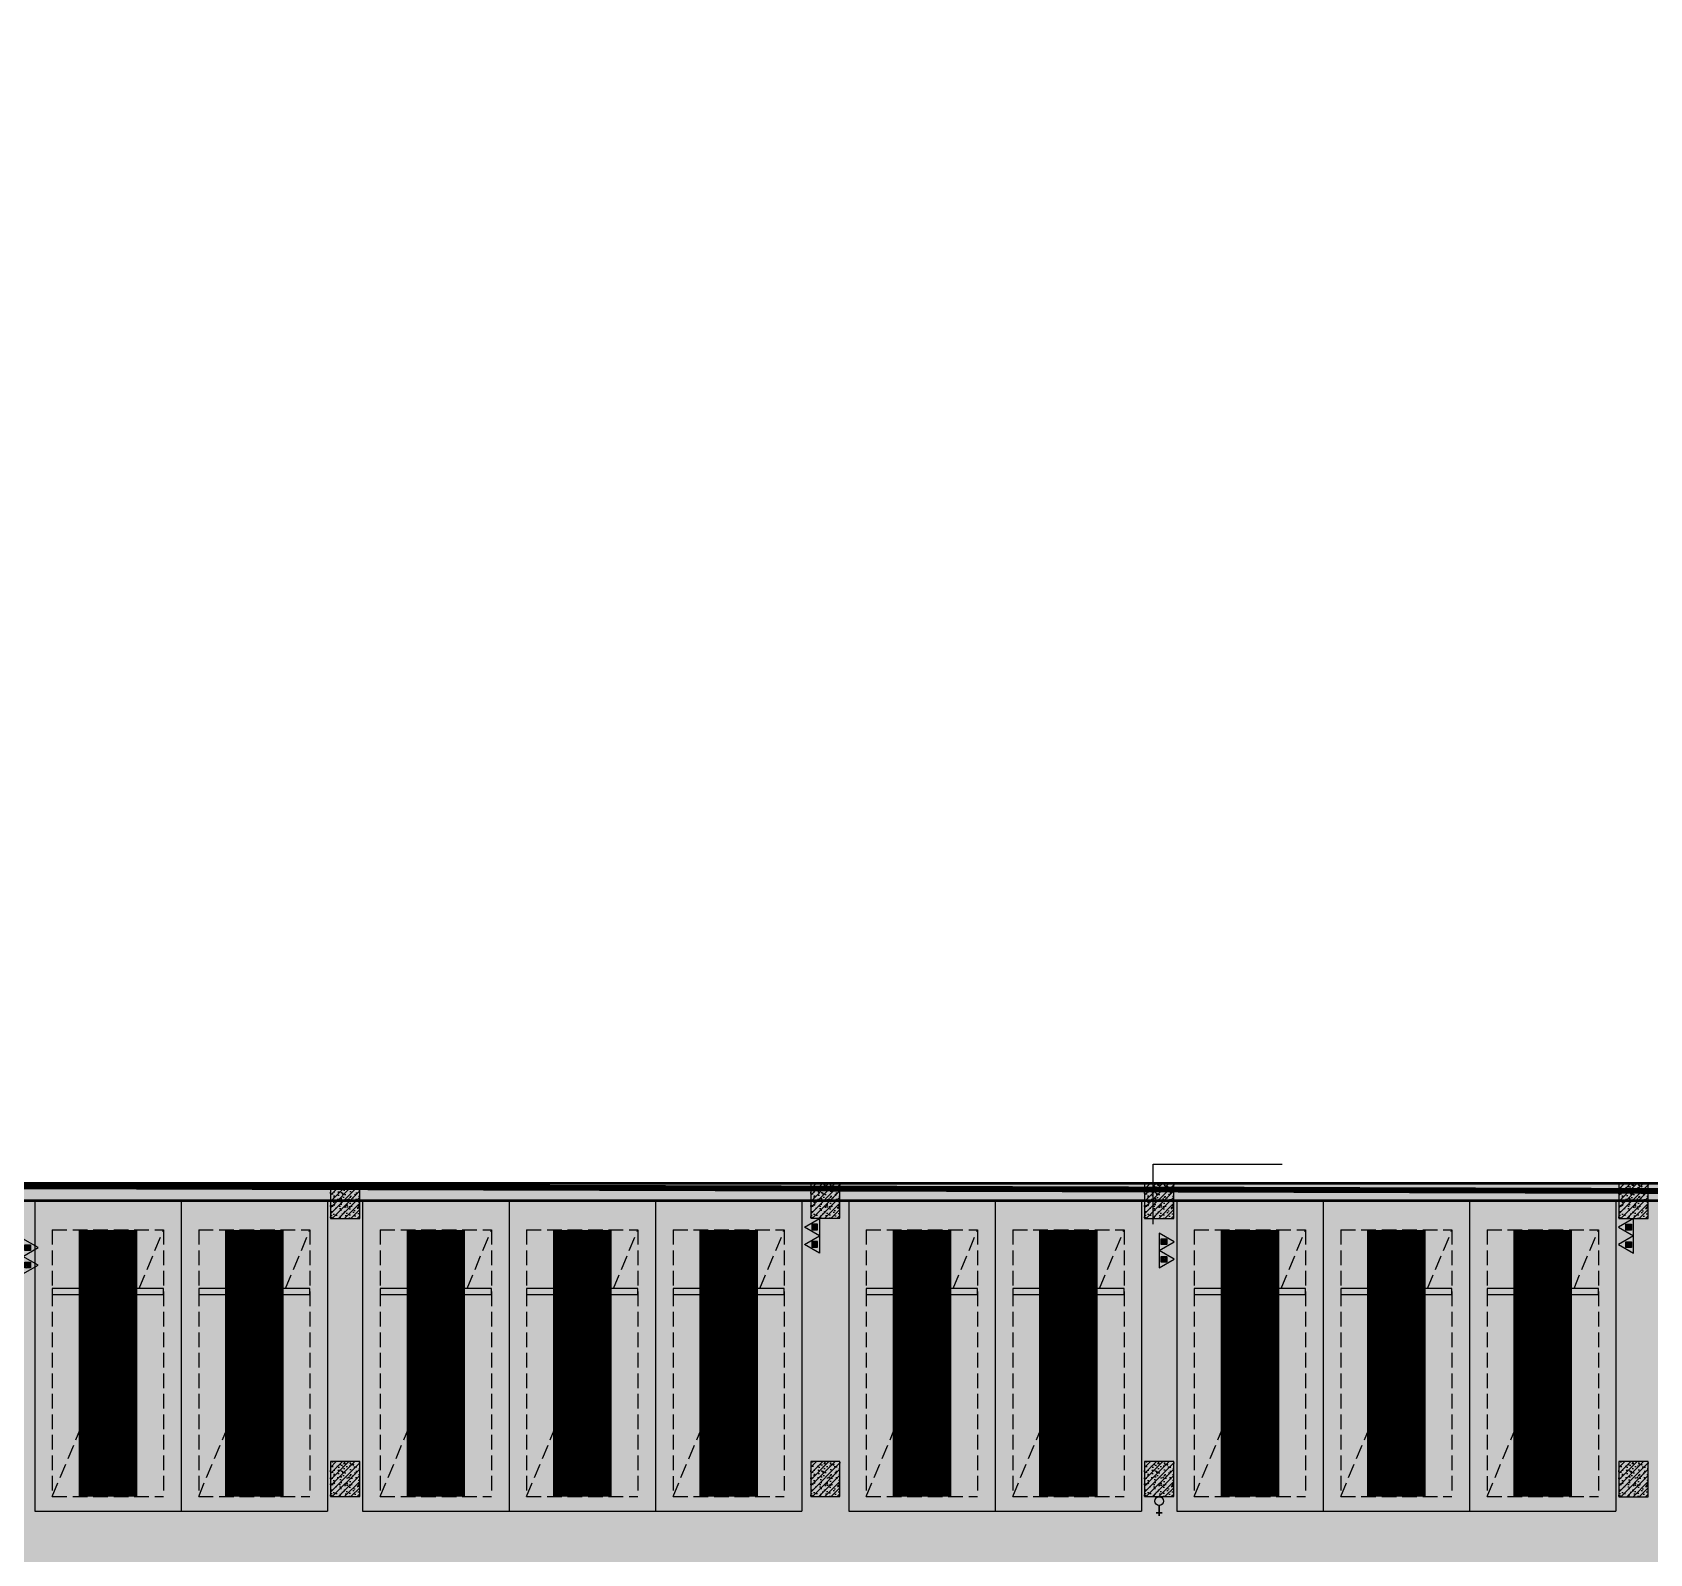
# Model space of a CAD drawing. Extents: x -1338203 to 1886333, y -530034 to 1031844.
# Drawn here: x 664247 to 691862, y 202954 to 228924 of the extents above; entities that cross this region are included whole.
import ezdxf

# ---------------------------------------------------------------- set-up
doc = ezdxf.new("R2010")
doc.units = 0
doc.header["$LTSCALE"] = 1000
doc.header["$MEASUREMENT"] = 0
doc.linetypes.add('A-001-主楼相对位置参照$0$DASH', pattern=[0.35, 0.25, -0.1])
doc.linetypes.add('A-001-平面B2$0$__DASH', pattern=[0.35, 0.25, -0.1])
for name, color, linetype in [('0P-EQUIP-CW', 7, 'Continuous'), ('0P-PIPE-RW', 122, 'Continuous'), ('A-001-主楼相对位置参照$0$0G-SITE', 2, 'Continuous'), ('p-a-regular', 5, 'Continuous'), ('S001地下一墙柱$0$0S-CW-HATCH', 251, 'Continuous'), ('S001地下一墙柱$0$0S-CW-HATCH-UP', 251, 'Continuous'), ('S001地下一墙柱$0$S001地下一墙柱$0$0S-CC-LINE', 52, 'Continuous'), ('S001地下一墙柱$0$S001地下一墙柱$0$0S-CW-HATCH', 251, 'Continuous'), ('S001地下一墙柱$0$S001地下一墙柱$0$0S-CW-HATCH-UP', 251, 'Continuous'), ('负一层消火栓$0$0P-DIM-FH', 3, 'Continuous'), ('负一层消火栓$0$0P-EQUIP-FH', 7, 'Continuous')]:
    doc.layers.add(name, color=color, linetype=linetype)
doc.layers.add('p-a-regular-narrow', color=7, linetype='Continuous', true_color=0x9600ff)
doc.layers.add('p-a-wall', color=7, linetype='Continuous', lineweight=50)
doc.layers.add('p-h-walkable', color=7, linetype='Continuous', lineweight=70, true_color=0xf0f0f0)

# ---------------------------------------------------------------- blocks, each defined once
blk = doc.blocks.new('负一层消火栓$0$$TwtSys$00000546')
h = blk.add_hatch()
h.set_pattern_fill('ANSI31', color=256, scale=200, style=0)
h.set_pattern_definition([(45, (-38543.802, -6670.83), (-17.67767, 17.67767), [])])
h.paths.add_polyline_path([(-65, 174), (65, 174), (65, 44), (-65, 44)])
for points in [[(0, 344), (-198, 0), (198, 0)], [(-65, 174), (65, 174), (65, 44), (-65, 44)]]:
    blk.add_lwpolyline(points, close=True)
blk = doc.blocks.new('负一层消火栓')
at = {"layer": '负一层消火栓$0$0P-DIM-FH'}
for p, q in [((-82979, -98310, 800), (-82979, -97287, 800)), ((-82979, -97287, 800), (-80776, -97287, 800))]:
    blk.add_line(p, q, dxfattribs=at)
at = {"layer": '负一层消火栓$0$0P-EQUIP-FH'}
for p, xscale, yscale, zscale, rotation in [((-88679, -98360), -0.7500000000000013, 0.7500000000000013, 0.75, 90), ((-74779, -98362), 0.7500000000000008, 0.7500000000000008, 0.7500000000000008, 90.00272354035933), ((-102279, -98712, 800), 0.75, 0.75, 0.75, 270), ((-88679, -98657), -0.7500000000000013, 0.7500000000000013, 0.75, 90), ((-82879, -98611, 1600), 0.75, 0.75, 0.75, 270), ((-74779, -98659), 0.7500000000000008, 0.7500000000000008, 0.7500000000000008, 90.00272354035933), ((-102279, -99010, 800), 0.75, 0.75, 0.75, 270), ((-82879, -98909, 1600), 0.75, 0.75, 0.75, 270)]:
    blk.add_blockref('负一层消火栓$0$$TwtSys$00000546', p, dxfattribs=dict(at, xscale=xscale, yscale=yscale, zscale=zscale, rotation=rotation))
blk = doc.blocks.new('$TwtSys$00000320')
at = {"const_width": 20}
for points in [[(0, 0), (0, -121)], [(-37, -83), (37, -83)]]:
    blk.add_lwpolyline(points, dxfattribs=at)
blk = doc.blocks.new('A$Cee0fc4ce')
at = {"layer": '0P-PIPE-RW', "linetype": 'Continuous'}
blk.add_circle((-82879, -103038), 75, dxfattribs=at)
at = {"layer": '0P-EQUIP-CW', "xscale": 1.5, "yscale": -1.5, "zscale": 1.5, "rotation": 180}
blk.add_blockref('$TwtSys$00000320', (-82879, -103113), dxfattribs=at)
blk = doc.blocks.new('A-001-主楼相对位置参照')
at = {"layer": 'A-001-主楼相对位置参照$0$0G-SITE', "linetype": 'A-001-主楼相对位置参照$0$DASH'}
blk.add_lwpolyline([(-110774, -71476), (-110774, -97598), (-60233, -97598), (-60233, -71436), (-28181, -71359), (-28181, -39250), (-59195, -34274), (-59199, -4282), (-94668, -4272), (-94605, -34368), (-126089, -33751), (-126089, -71447), (-110774, -71476)], dxfattribs=at)

msp = doc.modelspace()

# ---------------------------------------------------------------- hatches: boundary and pattern name
at = {"layer": 'p-h-walkable', "ltscale": 0.002}
h = msp.add_hatch(color=256, dxfattribs=at)
h.dxf.hatch_style = 1
h.paths.add_polyline_path([(633826.6, 244460.7), (640276.6, 244575.6), (640576.6, 234544.8), (645576.7, 234544.6), (645576.7, 209278.9), (732355.9, 209029), (732355.1, 235229.9), (738506.7, 235229.9), (738506.6, 268838.9), (732734.3, 268838.9), (732734.3, 272898.9), (711963.1, 272898.9), (711963.1, 278984.7), (717256.7, 278984.7), (717256.7, 284049), (733571.6, 284135.6), (733996.6, 290449.1), (739216.6, 290449.1), (739766.6, 284299.1), (754626.6, 284299.1), (755296.6, 290449.1), (760516.6, 290449.1), (760816.6, 283049.1), (760816.3, 275879.2), (775122.6, 275879.2), (776006.6, 274138.9), (776006.6, 259429.1), (778716.6, 259429.1), (778716.6, 238849.1), (783416.6, 238849.1), (783416.6, 237229.1), (782066.6, 237229.1), (782066.6, 234429.1), (779546.6, 234429.1), (779546.6, 237129.1), (773916.6, 237129.1), (773916.6, 243229.1), (764306.6, 243225.6), (764306.6, 236639.1), (760766.6, 236639.1), (760766.6, 234429.1), (758246.6, 234429.1), (758246.6, 238649.1), (762116.6, 238649.1), (762116.6, 243225.6), (748656.6, 243225.6), (748756.3, 207529.1), (800106.6, 207528.9), (800206.7, 201639.7), (812908.2, 202239.1), (812576.6, 180449.3), (744206, 180449.3), (744206, 173439), (728556.7, 173439), (728556.6, 122289.1), (746356.6, 122289.1), (750916.6, 132325.6), (842896.6, 132325.6), (843211.6, 121345.6), (839116.6, 121345.6), (839116.6, 93449.1), (864906.6, 93449.1), (864906.6, 79694), (875856.6, 74929.1), (875856.6, 65749.1), (834560.6, 65749.1), (839142.9, 28436.3), (869465.5, 32160.2), (871163.4, 18334), (873704.3, 18646.1), (877328.9, 5540.2), (761876.2, -8638.5), (761133.2, 2082.3), (764950.9, 5291.5), (763253.1, 19116.3), (799242.7, 23536.1), (793807.6, 65749.1), (750756.6, 65749.1), (751556.6, 81645.6), (636016.6, 81645.6), (636016.6, 96345.6), (629416.6, 96345.6), (629416.6, 118203.2), (622306.6, 118203.2), (622286.6, 139083.2), (644406.6, 137003.2), (644406.6, 129968.2), (656656.6, 129968.2), (656406.6, 138083.2), (712156.6, 138083.2), (711856.6, 184449.1), (581811.6, 184349.1), (581826.6, 197199.1), (585876.6, 197449.1), (585976.6, 209279), (629226.6, 209578.9), (628926.8, 236145.4), (633826.6, 236145.6)])
at = {"layer": 'S001地下一墙柱$0$0S-CW-HATCH'}
h = msp.add_hatch(color=256, dxfattribs=at)
h.dxf.hatch_style = 1
h.paths.add_polyline_path([(642776.7, 286349), (643026.7, 286349), (643026.7, 281948.9), (640276.7, 281948.9), (640276.7, 234544.6), (645576.7, 234544.6), (645576.7, 228894.7), (655591.4, 228894.7), (655591.4, 209279.1), (707306, 209278.9), (707306, 208979.1), (643236.6, 208979.1), (643236.6, 209278.9), (655341.4, 209278.9), (655341.4, 228644.7), (645326.7, 228644.7), (645326.7, 234294.6), (640026.7, 234294.6), (640025.6, 282248.9), (642776.7, 282249)])
at = {"layer": 'S001地下一墙柱$0$0S-CW-HATCH-UP'}
h = msp.add_hatch(dxfattribs=at)
h.set_pattern_fill('钢筋混凝土', color=256, scale=30)
h.set_pattern_definition([(45, (-9296980.81, -620439.075), (-53.0330086, 53.0330086), []), (50, (-9296980.81, -620439.08), (215.1780548, -18.8256405), [22.5, -247.5]), (355, (-9296980.8, -620439.08), (-41.6254, 225.65764), [18, -198]), (100.4514, (-9296962.88, -620440.64), (173.5528145, 206.8318626), [19.122057, -210.3426336]), (46.1842, (-9296980.8, -620379.08), (320.1723146, -49.655704), [33.75, -371.25]), (96.6356, (-9296954.13, -620383.2), (280.398812, 292.235361), [28.683086, -315.5139]), (351.1842, (-9296980.8, -620379.08), (280.398584, 292.23558), [27, -297]), (21, (-9296950.81, -620394.08), (179.0721156, -120.7856672), [22.5, -247.5]), (326, (-9296950.8, -620394.08), (72.9945996, 217.5450135), [18, -198]), (71.4514, (-9296935.89, -620404.14), (252.0667886, 96.759149), [19.122057, -210.3426336]), (37.5, (-9296980.81, -620439.075), (3.6479566, 99.86815615), [0, -195.6, 0, -201, 0, -198.75]), (7.5, (-9296980.81, -620439.08), (78.9208612, 118.3235136), [0, -114.6, 0, -191.1, 0, -75.75]), (327.5, (-9297047.71, -620439.075), (160.14673085, -6.7664615), [0, -75, 0, -234, 0, -310.5]), (317.5, (-9297077.71, -620439.08), (174.9558508, 30.0314947), [0, -97.5, 0, -155.4, 0, -220.5])])
h.paths.add_polyline_path([(642776.7, 286349), (643026.7, 286349), (643026.7, 281948.9), (640276.7, 281948.9), (640276.7, 234544.6), (645576.7, 234544.6), (645576.7, 228894.7), (655591.4, 228894.7), (655591.4, 209279.1), (707306, 209278.9), (707306, 208979.1), (643236.6, 208979.1), (643236.6, 209278.9), (655341.4, 209278.9), (655341.4, 228644.7), (645326.7, 228644.7), (645326.7, 234294.6), (640026.7, 234294.6), (640025.6, 282248.9), (642776.7, 282249)])
at = {"layer": 'S001地下一墙柱$0$S001地下一墙柱$0$0S-CW-HATCH'}
h = msp.add_hatch(color=256, dxfattribs=at)
h.dxf.hatch_style = 1
h.paths.add_polyline_path([(669836.5, 209277.6), (669336.5, 209277.6), (669336.5, 208677.6), (669836.5, 208677.6)])
h = msp.add_hatch(color=256, dxfattribs=at)
h.dxf.hatch_style = 1
h.paths.add_polyline_path([(678036.5, 209278.4), (677536.5, 209278.4), (677536.5, 208678.4), (678036.5, 208678.4)])
h = msp.add_hatch(color=256, dxfattribs=at)
h.dxf.hatch_style = 1
h.paths.add_polyline_path([(683736.5, 209276.8), (683236.5, 209276.8), (683236.5, 208676.8), (683736.5, 208676.8)])
h = msp.add_hatch(color=256, dxfattribs=at)
h.dxf.hatch_style = 1
h.paths.add_polyline_path([(691836.5, 209276.4), (691336.5, 209276.4), (691336.5, 208676.4), (691836.5, 208676.4)])
h = msp.add_hatch(color=256, dxfattribs=at)
h.dxf.hatch_style = 1
h.paths.add_polyline_path([(669836.6, 204527.1), (669336.6, 204527.1), (669336.6, 203927.1), (669836.6, 203927.1)])
h = msp.add_hatch(color=256, dxfattribs=at)
h.dxf.hatch_style = 1
h.paths.add_polyline_path([(678036.6, 204528.1), (677536.6, 204528.1), (677536.6, 203928.1), (678036.6, 203928.1)])
h = msp.add_hatch(color=256, dxfattribs=at)
h.dxf.hatch_style = 1
h.paths.add_polyline_path([(683736.6, 204526.6), (683236.6, 204526.6), (683236.6, 203926.6), (683736.6, 203926.6)])
h = msp.add_hatch(color=256, dxfattribs=at)
h.dxf.hatch_style = 1
h.paths.add_polyline_path([(691836.6, 204526.2), (691336.6, 204526.2), (691336.6, 203926.2), (691836.6, 203926.2)])
at = {"layer": 'S001地下一墙柱$0$S001地下一墙柱$0$0S-CW-HATCH-UP'}
h = msp.add_hatch(dxfattribs=at)
h.set_pattern_fill('钢筋混凝土', color=256, scale=30)
h.set_pattern_definition([(45, (702147.254, 218229.34), (-53.03301, 53.03301), []), (50, (702147.25, 218229.34), (215.1781, -18.8256), [22.5, -247.5]), (355, (702147.25, 218229.34), (-41.6254, 225.6576), [18, -198]), (100.4514, (702165.19, 218227.77), (173.5528, 206.8319), [19.122, -210.3426]), (46.1842, (702147.25, 218289.34), (320.1723, -49.6557), [33.75, -371.25]), (96.6356, (702173.94, 218285.2), (280.3988, 292.2354), [28.683, -315.514]), (351.1842, (702147.25, 218289.34), (280.3986, 292.2356), [27, -297]), (21, (702177.25, 218274.34), (179.0721, -120.7857), [22.5, -247.5]), (326, (702177.25, 218274.34), (72.9946, 217.545), [18, -198]), (71.4514, (702192.18, 218264.27), (252.0668, 96.7591), [19.122, -210.3426]), (37.5, (702147.254, 218229.34), (3.64796, 99.86816), [0, -195.6, 0, -201, 0, -198.75]), (7.5, (702147.25, 218229.34), (78.92086, 118.3235), [0, -114.6, 0, -191.1, 0, -75.75]), (327.5, (702080.354, 218229.34), (160.14673, -6.76646), [0, -75, 0, -234, 0, -310.5]), (317.5, (702050.35, 218229.34), (174.95585, 30.0315), [0, -97.5, 0, -155.4, 0, -220.5])])
h.paths.add_polyline_path([(669836.5, 209277.6), (669336.5, 209277.6), (669336.5, 208677.6), (669836.5, 208677.6)])
h = msp.add_hatch(dxfattribs=at)
h.set_pattern_fill('钢筋混凝土', color=256, scale=30)
h.set_pattern_definition([(45, (710347.254, 218230.12), (-53.03301, 53.03301), []), (50, (710347.25, 218230.12), (215.1781, -18.8256), [22.5, -247.5]), (355, (710347.25, 218230.12), (-41.6254, 225.6576), [18, -198]), (100.4514, (710365.19, 218228.55), (173.5528, 206.8319), [19.122, -210.3426]), (46.1842, (710347.25, 218290.12), (320.1723, -49.6557), [33.75, -371.25]), (96.6356, (710373.94, 218285.98), (280.3988, 292.2354), [28.683, -315.514]), (351.1842, (710347.25, 218290.12), (280.3986, 292.2356), [27, -297]), (21, (710377.25, 218275.12), (179.0721, -120.7857), [22.5, -247.5]), (326, (710377.25, 218275.12), (72.9946, 217.545), [18, -198]), (71.4514, (710392.18, 218265.05), (252.0668, 96.7591), [19.122, -210.3426]), (37.5, (710347.254, 218230.12), (3.64796, 99.86816), [0, -195.6, 0, -201, 0, -198.75]), (7.5, (710347.25, 218230.12), (78.92086, 118.3235), [0, -114.6, 0, -191.1, 0, -75.75]), (327.5, (710280.354, 218230.12), (160.14673, -6.76646), [0, -75, 0, -234, 0, -310.5]), (317.5, (710250.35, 218230.12), (174.95585, 30.0315), [0, -97.5, 0, -155.4, 0, -220.5])])
h.paths.add_polyline_path([(678036.5, 209278.4), (677536.5, 209278.4), (677536.5, 208678.4), (678036.5, 208678.4)])
h = msp.add_hatch(dxfattribs=at)
h.set_pattern_fill('钢筋混凝土', color=256, scale=30)
h.set_pattern_definition([(45, (716047.254, 218228.56), (-53.03301, 53.03301), []), (50, (716047.25, 218228.56), (215.1781, -18.8256), [22.5, -247.5]), (355, (716047.25, 218228.56), (-41.6254, 225.6576), [18, -198]), (100.4514, (716065.19, 218227), (173.5528, 206.8319), [19.122, -210.3426]), (46.1842, (716047.25, 218288.56), (320.1723, -49.6557), [33.75, -371.25]), (96.6356, (716073.94, 218284.42), (280.3988, 292.2354), [28.683, -315.514]), (351.1842, (716047.25, 218288.56), (280.3986, 292.2356), [27, -297]), (21, (716077.25, 218273.56), (179.0721, -120.7857), [22.5, -247.5]), (326, (716077.25, 218273.56), (72.9946, 217.545), [18, -198]), (71.4514, (716092.18, 218263.5), (252.0668, 96.7591), [19.122, -210.3426]), (37.5, (716047.254, 218228.56), (3.64796, 99.86816), [0, -195.6, 0, -201, 0, -198.75]), (7.5, (716047.25, 218228.56), (78.92086, 118.3235), [0, -114.6, 0, -191.1, 0, -75.75]), (327.5, (715980.354, 218228.56), (160.14673, -6.76646), [0, -75, 0, -234, 0, -310.5]), (317.5, (715950.35, 218228.56), (174.95585, 30.0315), [0, -97.5, 0, -155.4, 0, -220.5])])
h.paths.add_polyline_path([(683736.5, 209276.8), (683236.5, 209276.8), (683236.5, 208676.8), (683736.5, 208676.8)])
h = msp.add_hatch(dxfattribs=at)
h.set_pattern_fill('钢筋混凝土', color=256, scale=30)
h.set_pattern_definition([(45, (724147.254, 218228.17), (-53.03301, 53.03301), []), (50, (724147.25, 218228.17), (215.1781, -18.8256), [22.5, -247.5]), (355, (724147.25, 218228.17), (-41.6254, 225.6576), [18, -198]), (100.4514, (724165.19, 218226.6), (173.5528, 206.8319), [19.122, -210.3426]), (46.1842, (724147.25, 218288.17), (320.1723, -49.6557), [33.75, -371.25]), (96.6356, (724173.94, 218284.03), (280.3988, 292.2354), [28.683, -315.514]), (351.1842, (724147.25, 218288.17), (280.3986, 292.2356), [27, -297]), (21, (724177.25, 218273.17), (179.0721, -120.7857), [22.5, -247.5]), (326, (724177.25, 218273.17), (72.9946, 217.545), [18, -198]), (71.4514, (724192.18, 218263.1), (252.0668, 96.7591), [19.122, -210.3426]), (37.5, (724147.254, 218228.17), (3.64796, 99.86816), [0, -195.6, 0, -201, 0, -198.75]), (7.5, (724147.25, 218228.17), (78.92086, 118.3235), [0, -114.6, 0, -191.1, 0, -75.75]), (327.5, (724080.354, 218228.17), (160.14673, -6.76646), [0, -75, 0, -234, 0, -310.5]), (317.5, (724050.35, 218228.17), (174.95585, 30.0315), [0, -97.5, 0, -155.4, 0, -220.5])])
h.paths.add_polyline_path([(691836.5, 209276.4), (691336.5, 209276.4), (691336.5, 208676.4), (691836.5, 208676.4)])
h = msp.add_hatch(dxfattribs=at)
h.set_pattern_fill('钢筋混凝土', color=256, scale=30)
h.set_pattern_definition([(45, (702147.33, 213478.81), (-53.03301, 53.03301), []), (50, (702147.33, 213478.81), (215.1781, -18.8256), [22.5, -247.5]), (355, (702147.33, 213478.8), (-41.6254, 225.6576), [18, -198]), (100.4514, (702165.26, 213477.24), (173.5528, 206.8319), [19.122, -210.3426]), (46.1842, (702147.33, 213538.8), (320.1723, -49.6557), [33.75, -371.25]), (96.6356, (702174, 213534.67), (280.3988, 292.2354), [28.683, -315.514]), (351.1842, (702147.33, 213538.8), (280.3986, 292.2356), [27, -297]), (21, (702177.33, 213523.81), (179.0721, -120.7857), [22.5, -247.5]), (326, (702177.33, 213523.8), (72.9946, 217.545), [18, -198]), (71.4514, (702192.25, 213513.74), (252.0668, 96.7591), [19.122, -210.3426]), (37.5, (702147.33, 213478.81), (3.64796, 99.86816), [0, -195.6, 0, -201, 0, -198.75]), (7.5, (702147.33, 213478.81), (78.92086, 118.3235), [0, -114.6, 0, -191.1, 0, -75.75]), (327.5, (702080.43, 213478.81), (160.14673, -6.76646), [0, -75, 0, -234, 0, -310.5]), (317.5, (702050.43, 213478.81), (174.95585, 30.0315), [0, -97.5, 0, -155.4, 0, -220.5])])
h.paths.add_polyline_path([(669836.6, 204527.1), (669336.6, 204527.1), (669336.6, 203927.1), (669836.6, 203927.1)])
h = msp.add_hatch(dxfattribs=at)
h.set_pattern_fill('钢筋混凝土', color=256, scale=30)
h.set_pattern_definition([(45, (710347.33, 213479.86), (-53.03301, 53.03301), []), (50, (710347.33, 213479.86), (215.1781, -18.8256), [22.5, -247.5]), (355, (710347.33, 213479.86), (-41.6254, 225.6576), [18, -198]), (100.4514, (710365.26, 213478.3), (173.5528, 206.8319), [19.122, -210.3426]), (46.1842, (710347.33, 213539.86), (320.1723, -49.6557), [33.75, -371.25]), (96.6356, (710374, 213535.72), (280.3988, 292.2354), [28.683, -315.514]), (351.1842, (710347.33, 213539.86), (280.3986, 292.2356), [27, -297]), (21, (710377.33, 213524.86), (179.0721, -120.7857), [22.5, -247.5]), (326, (710377.33, 213524.86), (72.9946, 217.545), [18, -198]), (71.4514, (710392.25, 213514.8), (252.0668, 96.7591), [19.122, -210.3426]), (37.5, (710347.33, 213479.86), (3.64796, 99.86816), [0, -195.6, 0, -201, 0, -198.75]), (7.5, (710347.33, 213479.86), (78.92086, 118.3235), [0, -114.6, 0, -191.1, 0, -75.75]), (327.5, (710280.43, 213479.86), (160.14673, -6.76646), [0, -75, 0, -234, 0, -310.5]), (317.5, (710250.43, 213479.86), (174.95585, 30.0315), [0, -97.5, 0, -155.4, 0, -220.5])])
h.paths.add_polyline_path([(678036.6, 204528.1), (677536.6, 204528.1), (677536.6, 203928.1), (678036.6, 203928.1)])
h = msp.add_hatch(dxfattribs=at)
h.set_pattern_fill('钢筋混凝土', color=256, scale=30)
h.set_pattern_definition([(45, (716047.33, 213478.3), (-53.03301, 53.03301), []), (50, (716047.33, 213478.3), (215.1781, -18.8256), [22.5, -247.5]), (355, (716047.33, 213478.3), (-41.6254, 225.6576), [18, -198]), (100.4514, (716065.26, 213476.73), (173.5528, 206.8319), [19.122, -210.3426]), (46.1842, (716047.33, 213538.3), (320.1723, -49.6557), [33.75, -371.25]), (96.6356, (716074, 213534.16), (280.3988, 292.2354), [28.683, -315.514]), (351.1842, (716047.33, 213538.3), (280.3986, 292.2356), [27, -297]), (21, (716077.33, 213523.3), (179.0721, -120.7857), [22.5, -247.5]), (326, (716077.33, 213523.3), (72.9946, 217.545), [18, -198]), (71.4514, (716092.25, 213513.24), (252.0668, 96.7591), [19.122, -210.3426]), (37.5, (716047.33, 213478.3), (3.64796, 99.86816), [0, -195.6, 0, -201, 0, -198.75]), (7.5, (716047.33, 213478.3), (78.92086, 118.3235), [0, -114.6, 0, -191.1, 0, -75.75]), (327.5, (715980.43, 213478.3), (160.14673, -6.76646), [0, -75, 0, -234, 0, -310.5]), (317.5, (715950.43, 213478.3), (174.95585, 30.0315), [0, -97.5, 0, -155.4, 0, -220.5])])
h.paths.add_polyline_path([(683736.6, 204526.6), (683236.6, 204526.6), (683236.6, 203926.6), (683736.6, 203926.6)])
h = msp.add_hatch(dxfattribs=at)
h.set_pattern_fill('钢筋混凝土', color=256, scale=30)
h.set_pattern_definition([(45, (724147.33, 213477.91), (-53.03301, 53.03301), []), (50, (724147.33, 213477.91), (215.1781, -18.8256), [22.5, -247.5]), (355, (724147.33, 213477.91), (-41.6254, 225.6576), [18, -198]), (100.4514, (724165.26, 213476.34), (173.5528, 206.8319), [19.122, -210.3426]), (46.1842, (724147.33, 213537.9), (320.1723, -49.6557), [33.75, -371.25]), (96.6356, (724174, 213533.77), (280.3988, 292.2354), [28.683, -315.514]), (351.1842, (724147.33, 213537.9), (280.3986, 292.2356), [27, -297]), (21, (724177.33, 213522.91), (179.0721, -120.7857), [22.5, -247.5]), (326, (724177.33, 213522.91), (72.9946, 217.545), [18, -198]), (71.4514, (724192.25, 213512.85), (252.0668, 96.7591), [19.122, -210.3426]), (37.5, (724147.33, 213477.91), (3.64796, 99.86816), [0, -195.6, 0, -201, 0, -198.75]), (7.5, (724147.33, 213477.91), (78.92086, 118.3235), [0, -114.6, 0, -191.1, 0, -75.75]), (327.5, (724080.43, 213477.91), (160.14673, -6.76646), [0, -75, 0, -234, 0, -310.5]), (317.5, (724050.43, 213477.91), (174.95585, 30.0315), [0, -97.5, 0, -155.4, 0, -220.5])])
h.paths.add_polyline_path([(691836.6, 204526.2), (691336.6, 204526.2), (691336.6, 203926.2), (691836.6, 203926.2)])

# ---------------------------------------------------------------- linework, layer by layer
for p, q in [((664286.5, 208979.2), (664286.5, 203679.2)), ((664286.5, 208979.2), (666786.5, 208979.2)), ((666786.5, 208979.2), (666786.5, 203679.2)), ((666786.5, 208979.2), (669286.5, 208979.2)), ((666786.5, 208979.2), (666786.5, 203679.2)), ((669286.5, 208979.2), (669286.5, 203679.2)), ((669886.5, 208979.2), (669886.5, 203679.2)), ((669886.5, 208979.2), (672386.5, 208979.2)), ((672386.5, 208979.2), (672386.5, 203679.2)), ((672386.5, 208979.2), (672386.5, 203679.2)), ((672386.5, 208979.2), (674886.5, 208979.2)), ((674886.5, 208979.2), (674886.5, 203679.2)), ((674886.5, 208979.1), (674886.5, 203679.1)), ((674886.5, 208979.1), (677386.5, 208979.1)), ((677386.5, 208979.1), (677386.5, 203679.1)), ((678186.5, 208979.2), (678186.5, 203679.2)), ((678186.5, 208979.2), (680686.5, 208979.2)), ((680686.5, 208979.2), (680686.5, 203679.2)), ((680686.5, 208979.2), (680686.5, 203679.2)), ((680686.5, 208979.2), (683186.5, 208979.2)), ((683186.5, 208979.2), (683186.5, 203679.2)), ((683786.5, 208979.2), (683786.5, 203679.2)), ((683786.5, 208979.2), (686286.5, 208979.2)), ((686286.5, 208979.2), (686286.5, 203679.2)), ((686286.5, 208979.2), (686286.5, 203679.2)), ((686286.5, 208979.2), (688786.5, 208979.2)), ((688786.5, 208979.2), (688786.5, 203679.2)), ((688786.5, 208979.1), (688786.5, 203679.1)), ((688786.5, 208979.1), (691286.5, 208979.1)), ((691286.5, 208979.1), (691286.5, 203679.1)), ((664286.5, 203679.2), (666786.5, 203679.2)), ((666786.5, 203679.2), (669286.5, 203679.2)), ((669886.5, 203679.2), (672386.5, 203679.2)), ((672386.5, 203679.2), (674886.5, 203679.2)), ((674886.5, 203679.1), (677386.5, 203679.1)), ((678186.5, 203679.2), (680686.5, 203679.2)), ((680686.5, 203679.2), (683186.5, 203679.2)), ((683786.5, 203679.2), (686286.5, 203679.2)), ((686286.5, 203679.2), (688786.5, 203679.2)), ((688786.5, 203679.1), (691286.5, 203679.1))]:
    msp.add_line(p, q)
at = {"linetype": 'A-001-平面B2$0$__DASH'}
for p, q in [((664586.5, 208479.2), (666486.5, 208479.2)), ((664586.5, 208479.2), (664586.5, 203929.2)), ((666486.5, 208479.2), (666486.5, 203929.2)), ((667086.5, 208479.2), (668986.5, 208479.2)), ((667086.5, 208479.2), (667086.5, 203929.2)), ((668986.5, 208479.2), (668986.5, 203929.2)), ((670186.5, 208479.2), (672086.5, 208479.2)), ((670186.5, 208479.2), (670186.5, 203929.2)), ((672086.5, 208479.2), (672086.5, 203929.2)), ((672686.5, 208479.2), (674586.5, 208479.2)), ((672686.5, 208479.2), (672686.5, 203929.2)), ((674586.5, 208479.2), (674586.5, 203929.2)), ((675186.5, 208479.1), (677086.5, 208479.1)), ((675186.5, 208479.1), (675186.5, 203929.1)), ((677086.5, 208479.1), (677086.5, 203929.1)), ((678486.5, 208479.2), (680386.5, 208479.2)), ((678486.5, 208479.2), (678486.5, 203929.2)), ((680386.5, 208479.2), (680386.5, 203929.2)), ((680986.5, 208479.2), (682886.5, 208479.2)), ((680986.5, 208479.2), (680986.5, 203929.2)), ((682886.5, 208479.2), (682886.5, 203929.2)), ((684086.5, 208479.2), (685986.5, 208479.2)), ((684086.5, 208479.2), (684086.5, 203929.2)), ((685986.5, 208479.2), (685986.5, 203929.2)), ((686586.5, 208479.2), (688486.5, 208479.2)), ((686586.5, 208479.2), (686586.5, 203929.2)), ((688486.5, 208479.2), (688486.5, 203929.2)), ((689086.5, 208479.1), (690986.5, 208479.1)), ((689086.5, 208479.1), (689086.5, 203929.1)), ((690986.5, 208479.1), (690986.5, 203929.1)), ((664586.5, 203929.2), (666486.5, 203929.2)), ((667086.5, 203929.2), (668986.5, 203929.2)), ((670186.5, 203929.2), (672086.5, 203929.2)), ((672686.5, 203929.2), (674586.5, 203929.2)), ((675186.5, 203929.1), (677086.5, 203929.1)), ((678486.5, 203929.2), (680386.5, 203929.2)), ((680986.5, 203929.2), (682886.5, 203929.2)), ((684086.5, 203929.2), (685986.5, 203929.2)), ((686586.5, 203929.2), (688486.5, 203929.2)), ((689086.5, 203929.1), (690986.5, 203929.1))]:
    msp.add_line(p, q, dxfattribs=at)
for points in [[(664586.5, 203929.2), (666486.5, 208479.2)], [(667086.5, 203929.2), (668986.5, 208479.2)], [(670186.5, 203929.2), (672086.5, 208479.2)], [(672686.5, 203929.2), (674586.5, 208479.2)], [(675186.5, 203929.1), (677086.5, 208479.1)], [(678486.5, 203929.2), (680386.5, 208479.2)], [(680986.5, 203929.2), (682886.5, 208479.2)], [(684086.5, 203929.2), (685986.5, 208479.2)], [(686586.5, 203929.2), (688486.5, 208479.2)], [(689086.5, 203929.1), (690986.5, 208479.1)]]:
    msp.add_lwpolyline(points, dxfattribs=at)
for points in [[(666486.5, 207479.2), (664586.5, 207479.2), (664586.5, 207379.2), (666486.5, 207379.2)], [(668986.5, 207479.2), (667086.5, 207479.2), (667086.5, 207379.2), (668986.5, 207379.2)], [(672086.5, 207479.2), (670186.5, 207479.2), (670186.5, 207379.2), (672086.5, 207379.2)], [(674586.5, 207479.2), (672686.5, 207479.2), (672686.5, 207379.2), (674586.5, 207379.2)], [(677086.5, 207479.1), (675186.5, 207479.1), (675186.5, 207379.1), (677086.5, 207379.1)], [(680386.5, 207479.2), (678486.5, 207479.2), (678486.5, 207379.2), (680386.5, 207379.2)], [(682886.5, 207479.2), (680986.5, 207479.2), (680986.5, 207379.2), (682886.5, 207379.2)], [(685986.5, 207479.2), (684086.5, 207479.2), (684086.5, 207379.2), (685986.5, 207379.2)], [(688486.5, 207479.2), (686586.5, 207479.2), (686586.5, 207379.2), (688486.5, 207379.2)], [(690986.5, 207479.1), (689086.5, 207479.1), (689086.5, 207379.1), (690986.5, 207379.1)]]:
    msp.add_lwpolyline(points, close=True)
at = {"layer": 'p-a-regular', "ltscale": 0.002, "const_width": 1000}
for points in [[(665536.5, 208479.2), (665536.5, 203929.2)], [(668036.5, 208479.2), (668036.5, 203929.2)], [(671136.5, 208479.2), (671136.5, 203929.2)], [(676136.5, 208479.1), (676136.5, 203929.1)], [(679436.5, 208479.2), (679436.5, 203929.2)], [(681936.5, 208479.2), (681936.5, 203929.2)], [(685036.5, 208479.2), (685036.5, 203929.2)], [(690036.5, 208479.1), (690036.5, 203929.1)]]:
    msp.add_lwpolyline(points, dxfattribs=at)
at = {"layer": 'p-a-regular-narrow', "ltscale": 0.002, "const_width": 1000}
for points in [[(673636.5, 208479.2), (673636.5, 203929.2)], [(687536.5, 208479.2), (687536.5, 203929.2)]]:
    msp.add_lwpolyline(points, dxfattribs=at)
at = {"layer": 'p-a-wall', "elevation": 0, "flags": 128}
msp.add_lwpolyline([(642776.7, 286349), (643026.7, 286349), (643026.7, 281948.9), (640276.7, 281948.9), (640276.7, 234544.6), (645576.7, 234544.6), (645576.7, 228894.7), (655591.4, 228894.7), (655591.4, 209279.1), (707306, 209278.9), (707306, 208979.1), (643236.6, 208979.1), (643236.6, 209278.9), (655341.4, 209278.9), (655341.4, 228644.7), (645326.7, 228644.7), (645326.7, 234294.6), (640026.7, 234294.6), (640025.6, 282248.9), (642776.7, 282249)], close=True, dxfattribs=at)
at = {"layer": 'p-h-walkable', "ltscale": 0.002, "const_width": 100}
msp.add_lwpolyline([(711856.6, 184449.1), (581811.6, 184349.1), (581826.6, 197199.1), (585876.6, 197449.1), (585976.6, 209279), (629226.6, 209578.9), (628926.8, 236145.4), (633826.6, 236145.6), (633826.6, 244460.7), (640276.6, 244575.6), (640576.6, 234544.8), (645576.7, 234544.6), (645576.7, 209278.9), (732355.9, 209029)], dxfattribs=at)
at = {"layer": 'S001地下一墙柱$0$S001地下一墙柱$0$0S-CC-LINE'}
for points in [[(669836.5, 209277.6), (669336.5, 209277.6), (669336.5, 208677.6), (669836.5, 208677.6)], [(678036.5, 209278.4), (677536.5, 209278.4), (677536.5, 208678.4), (678036.5, 208678.4)], [(683736.5, 209276.8), (683236.5, 209276.8), (683236.5, 208676.8), (683736.5, 208676.8)], [(691836.5, 209276.4), (691336.5, 209276.4), (691336.5, 208676.4), (691836.5, 208676.4)], [(669836.6, 204527.1), (669336.6, 204527.1), (669336.6, 203927.1), (669836.6, 203927.1)], [(678036.6, 204528.1), (677536.6, 204528.1), (677536.6, 203928.1), (678036.6, 203928.1)], [(683736.6, 204526.6), (683236.6, 204526.6), (683236.6, 203926.6), (683736.6, 203926.6)], [(691836.6, 204526.2), (691336.6, 204526.2), (691336.6, 203926.2), (691836.6, 203926.2)]]:
    msp.add_lwpolyline(points, close=True, dxfattribs=at)

# ---------------------------------------------------------------- block references
at = {"ltscale": 0.002}
for name in ['A-001-主楼相对位置参照', '负一层消火栓']:
    msp.add_blockref(name, (766365.4, 306889.1), dxfattribs=at)
msp.add_blockref('A$Cee0fc4ce', (766365.5, 306889.1))

doc.saveas('drawing.dxf')
